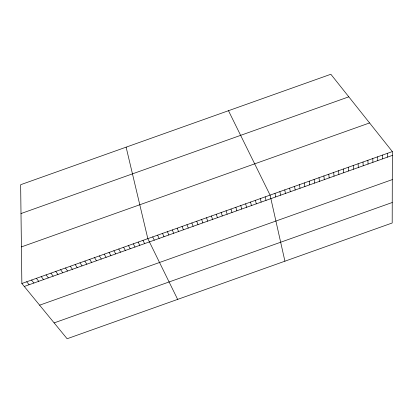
<?xml version="1.0" encoding="UTF-8"?>
<svg xmlns="http://www.w3.org/2000/svg" width="413" height="413" viewBox="0 0 413 413"><rect width="100%" height="100%" fill="white"/><g stroke="black" fill="none" stroke-linecap="round" stroke-linejoin="round"><path stroke-width="0.62" d="M392.35 151.576L392.19 222.994L67.123 338.743L21.858 283.504L20.65 184.714L330.849 74.257L392.35 151.576L21.858 283.504M21.001 213.557L348.804 96.833M21.414 246.912L369.573 122.94M24.284 286.462L392.34 155.402M39.622 305.181L392.288 179.603M54.134 322.894L392.236 202.504M26.706 281.78L29.096 284.748M31.548 280.055L33.907 283.034M36.396 278.326L38.724 281.32M41.238 276.602L43.535 279.606M46.086 274.877L48.347 277.892M50.928 273.153L53.163 276.178M55.776 271.429L57.975 274.464M60.618 269.699L62.786 272.75M65.466 267.975L67.603 271.036M70.308 266.251L72.414 269.322M75.156 264.526L77.226 267.609M79.998 262.802L82.042 265.895M84.841 261.078L86.854 264.181M89.688 259.349L91.665 262.467M94.531 257.624L96.482 260.753M99.378 255.9L101.293 259.039M104.221 254.176L106.105 257.325M109.068 252.451L110.916 255.611M113.911 250.727L115.733 253.897M118.758 248.998L120.544 252.183M123.601 247.273L125.356 250.469M128.448 245.549L130.172 248.755M133.291 243.825L134.984 247.041M138.138 242.101L139.795 245.327M142.981 240.371L144.612 243.613M228.482 110.705L270.087 195.112L284.918 261.192M177.647 299.389L147.828 238.647L126.12 147.157M152.717 236.907L154.281 240.17M157.606 235.167L159.139 238.44M162.5 233.422L163.997 236.711M167.389 231.683L168.855 234.982M172.278 229.943L173.713 233.252M177.167 228.198L178.571 231.523M182.061 226.458L183.434 229.793M186.95 224.718L188.292 228.064M191.839 222.974L193.15 226.329M196.733 221.234L198.008 224.6M201.621 219.494L202.866 222.87M206.51 217.749L207.724 221.141M211.404 216.009L212.581 219.411M216.293 214.27L217.439 217.682M221.182 212.525L222.297 215.953M226.076 210.785L227.155 214.223M230.965 209.045L232.013 212.494M235.854 207.305L236.876 210.759M240.743 205.56L241.734 209.03M245.637 203.821L246.592 207.3M250.526 202.081L251.45 205.571M255.415 200.336L256.308 203.841M260.309 198.596L261.166 202.112M265.198 196.856L266.024 200.382M274.981 193.372L275.739 196.924M279.869 191.632L280.597 195.194M284.758 189.887L285.455 193.46M289.652 188.147L290.313 191.73M294.541 186.408L295.176 190.001M299.43 184.663L300.034 188.271M304.319 182.923L304.892 186.542M309.213 181.183L309.75 184.812M314.102 179.438L314.608 183.083M318.991 177.698L319.466 181.353M323.885 175.959L324.324 179.624M328.774 174.214L329.182 177.889M333.663 172.474L334.04 176.16M338.557 170.734L338.897 174.431M343.446 168.989L343.755 172.701M348.335 167.25L348.618 170.972M353.229 165.51L353.476 169.242M358.117 163.765L358.334 167.513M363.006 162.025L363.192 165.783M367.895 160.285L368.05 164.054M372.789 158.546L372.908 162.324M377.678 156.801L377.766 160.59M382.567 155.061L382.624 158.86M387.461 153.321L387.482 157.131"/></g></svg>
